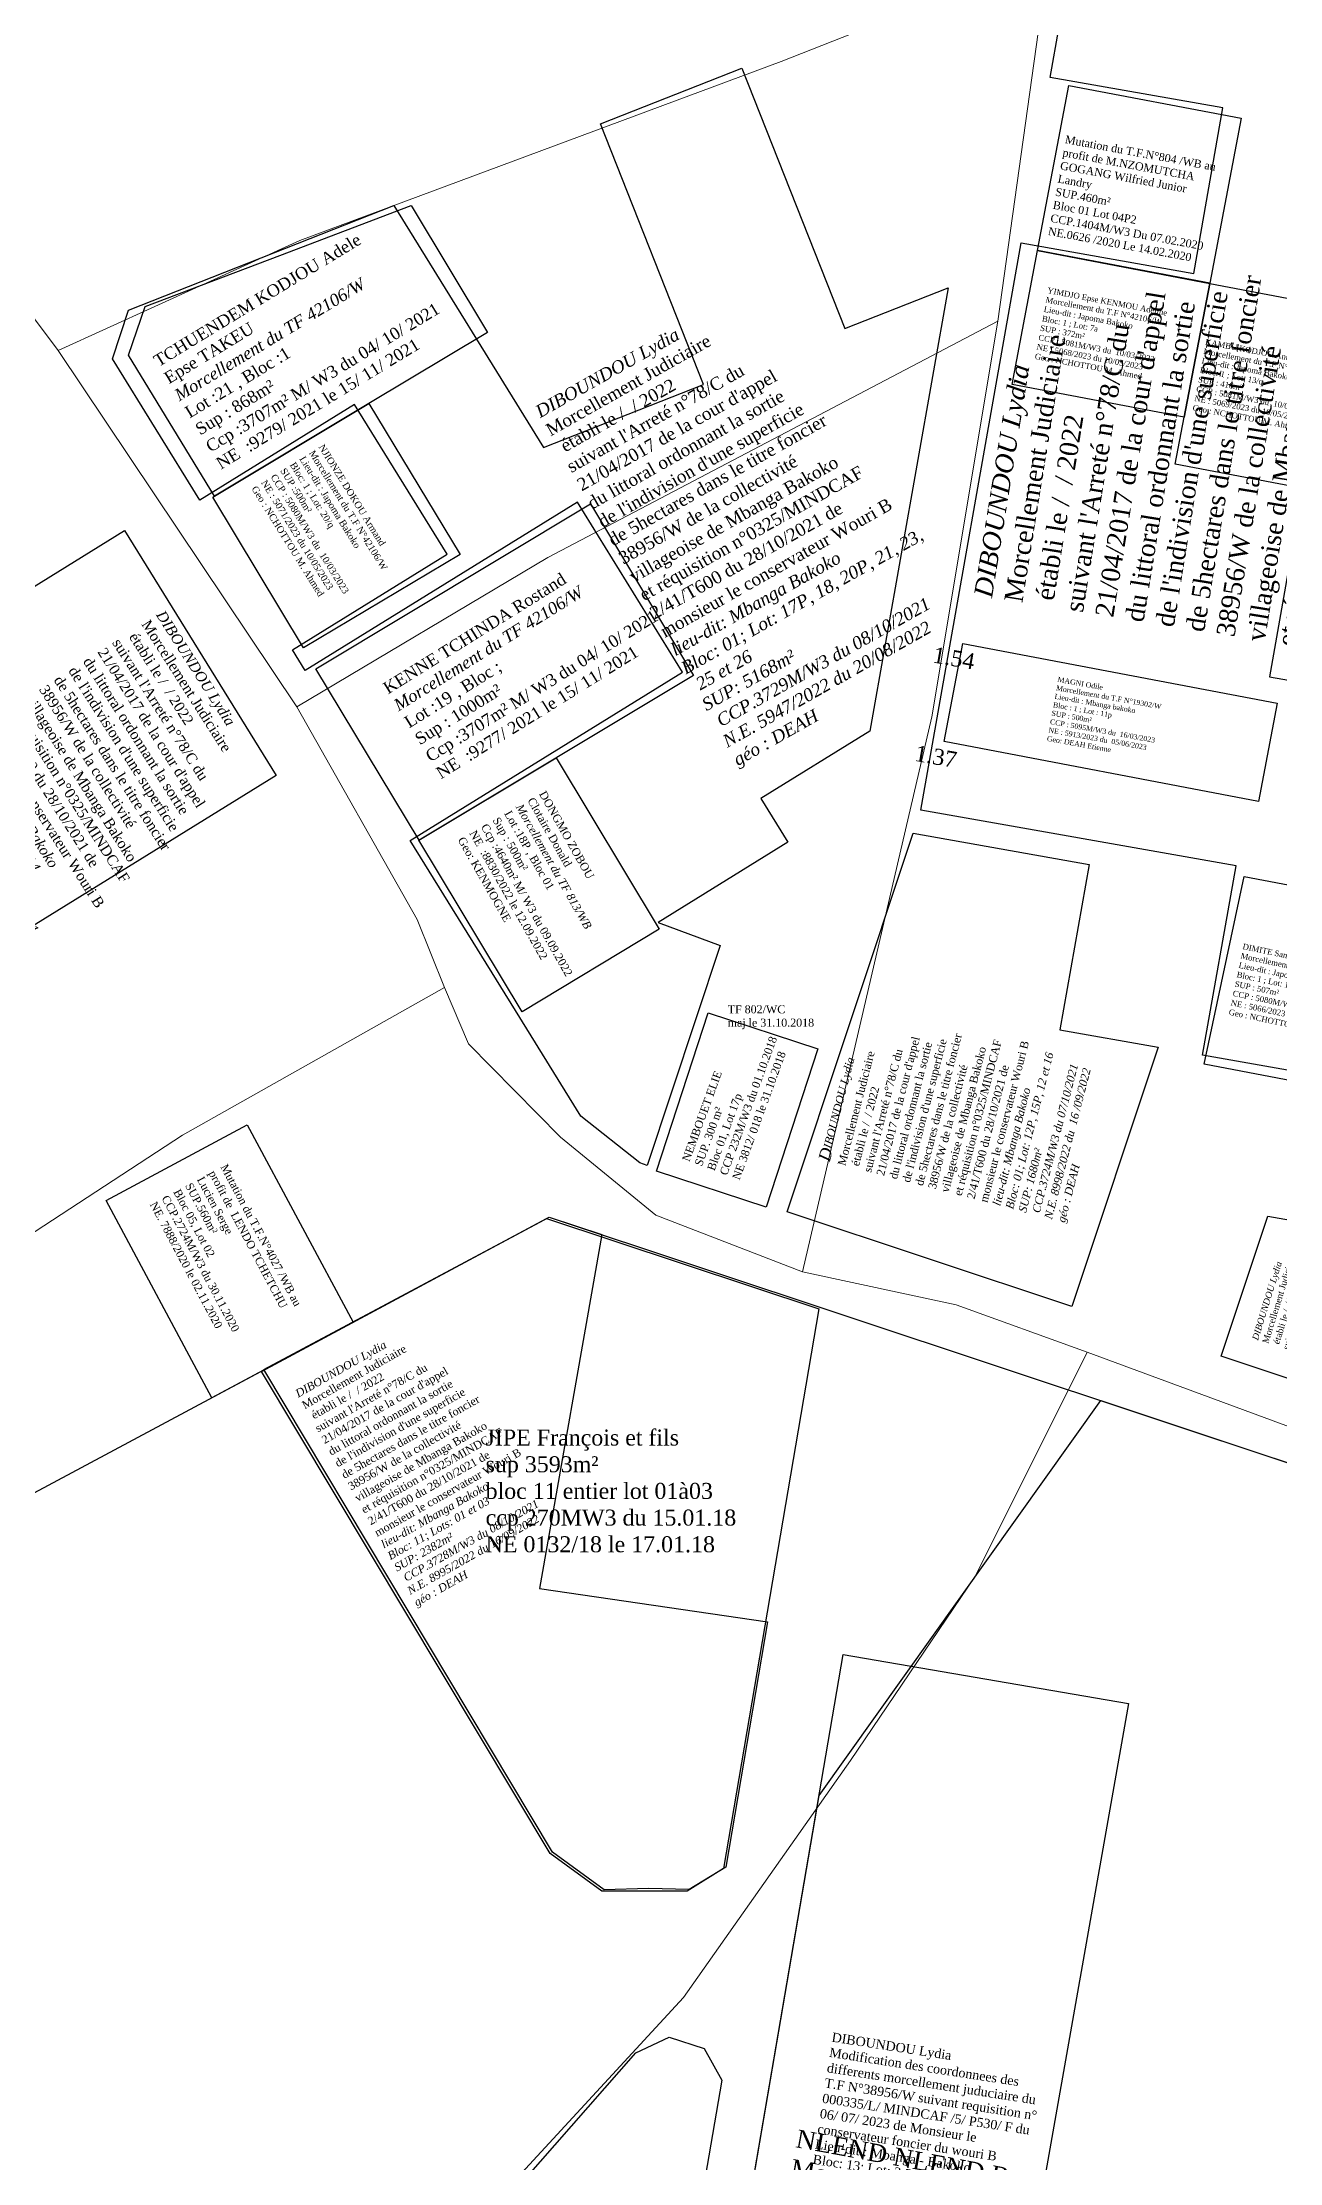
# Model space of a CAD drawing. Header units: millimetres. Extents: x 587399 to 927168, y 438565 to 1444955.
# Drawn here: x 589421.9 to 589576.5, y 443330.6 to 443595.5 of the extents above; entities that cross this region are included whole.
import ezdxf
from ezdxf.enums import TextEntityAlignment as Align

# ---------------------------------------------------------------- set-up
doc = ezdxf.new("R2010")
doc.units = ezdxf.units.MM
doc.header["$LTSCALE"] = 2
for name, color, linetype in [('Collectivité', 3, 'Continuous'), ('CONTOUR', 130, 'Continuous'), ('Cotation Linéaire', 255, 'Continuous'), ('end maj 26 02 2021', 7, 'Continuous'), ('MAJ NOV 2021', 7, 'Continuous'), ('Parcelle MAJ', 6, 'Continuous')]:
    doc.layers.add(name, color=color, linetype=linetype)
for name, color, linetype, lineweight in [('Dossiers rejetés', 1, 'Continuous', 30), ('MAJ APRES LE 13.01.2023', 222, 'Continuous', 30), ('Roads_others', 24, 'Continuous', 9)]:
    doc.layers.add(name, color=color, linetype=linetype, lineweight=lineweight)
doc.styles.get("Standard").update_dxf_attribs({"font": 'arial.ttf'})
doc.styles.add('Times 1.0', font='times.ttf', dxfattribs={"width": 0.99, "height": 1})
doc.styles.add('Times 3.0', font='times.ttf', dxfattribs={"width": 0.99, "height": 3})

msp = doc.modelspace()

# ---------------------------------------------------------------- linework, layer by layer
at = {"flags": 128}
for points in [[(589485.232, 443448.744), (589491.826, 443446.548), (589484.011, 443402.319), (589512.532, 443398.146), (589507.29, 443367.505), (589502.742, 443364.687), (589497.636, 443364.809), (589492.093, 443364.668), (589485.638, 443369.372), (589449.602, 443429.668)], [(589521.978, 443394.056), (589557.635, 443387.955), (589535.885, 443264.86), (589500.897, 443270.846)]]:
    msp.add_lwpolyline(points, close=True, dxfattribs=at)
at = {"layer": 'Collectivité', "elevation": -1.484, "flags": 128}
msp.add_lwpolyline([(589071.803, 442839.101), (589002.702, 442976.615), (588952.057, 443077.652), (588915.855, 443149.876), (588841.352, 443298.58), (588879.924, 443319.341), (588957.426, 443367.463), (589031.177, 443410.868), (589140.679, 443478.727), (589240.268, 443317.595), (589485.232, 443448.744), (589597.324, 443411.426), (589585.118, 443342.352), (589508.548, 442909.001)], dxfattribs=at)
at = {"layer": 'CONTOUR', "flags": 128}
for points in [[(589432.174, 443534.531), (589451.11, 443503.914), (589403.484, 443474.457), (589394.016, 443489.766), (589417.829, 443504.495), (589408.357, 443519.801)], [(589530.703, 443496.708), (589552.71, 443492.819), (589549.056, 443472.14), (589561.334, 443469.97), (589550.539, 443437.541), (589514.951, 443449.389)], [(589575.007, 443448.838), (589603.059, 443443.88), (589599.953, 443426.304), (589594.339, 443422.959), (589569.18, 443431.335)]]:
    msp.add_lwpolyline(points, close=True, dxfattribs=at)
at = {"layer": 'Dossiers rejetés', "flags": 128}
for points in [[(589546.245, 443569.515), (589567.764, 443565.422), (589564.586, 443548.718), (589543.069, 443552.806)], [(589567.764, 443565.422), (589585.541, 443562.041), (589581.243, 443539.446), (589563.465, 443542.824), (589564.586, 443548.718)], [(589462.713, 443550.397), (589474.097, 443531.537), (589454.556, 443519.866), (589443.23, 443538.697)], [(589536.906, 443520.434), (589576.202, 443512.958), (589573.86, 443500.667), (589534.57, 443508.154)], [(589572.087, 443491.309), (589611.38, 443483.835), (589610.819, 443480.888), (589589.304, 443484.981), (589585.379, 443464.351), (589567.053, 443467.836)]]:
    msp.add_lwpolyline(points, close=True, dxfattribs=at)
at = {"layer": 'end maj 26 02 2021', "color": 3, "lineweight": -3, "flags": 128}
for points in [[(589550.171, 443590.159), (589571.69, 443586.066), (589567.765, 443565.436), (589546.247, 443569.529)], [(589550.171, 443590.159), (589571.69, 443586.066), (589567.765, 443565.436), (589546.247, 443569.529)], [(589550.171, 443590.159), (589571.69, 443586.066), (589567.765, 443565.436), (589546.247, 443569.529)], [(589550.171, 443590.159), (589571.69, 443586.066), (589567.765, 443565.436), (589546.247, 443569.529)], [(589447.497, 443460.274), (589460.729, 443435.597), (589443.105, 443426.149), (589429.873, 443450.823)], [(589447.497, 443460.274), (589460.729, 443435.597), (589443.105, 443426.149), (589429.873, 443450.823)], [(589447.497, 443460.274), (589460.729, 443435.597), (589443.105, 443426.149), (589429.873, 443450.823)], [(589447.497, 443460.274), (589460.729, 443435.597), (589443.105, 443426.149), (589429.873, 443450.823)]]:
    msp.add_lwpolyline(points, close=True, dxfattribs=at)
at = {"layer": 'end maj 26 02 2021', "color": 150, "lineweight": -3, "flags": 128}
msp.add_lwpolyline([(589505.114, 443474.244), (589518.815, 443469.751), (589512.332, 443449.982), (589498.631, 443454.474)], close=True, dxfattribs=at)
msp.add_lwpolyline([(589505.114, 443474.244), (589518.815, 443469.751), (589512.332, 443449.982), (589498.631, 443454.474)], close=True, dxfattribs=at)
msp.add_lwpolyline([(589505.114, 443474.244), (589518.815, 443469.751), (589512.332, 443449.982), (589498.631, 443454.474)], close=True, dxfattribs=at)
msp.add_lwpolyline([(589505.114, 443474.244), (589518.815, 443469.751), (589512.332, 443449.982), (589498.631, 443454.474)], close=True, dxfattribs=at)
at = {"layer": 'end maj 26 02 2021', "color": 150, "flags": 128}
msp.add_lwpolyline([(589484.892, 443448.554), (589518.919, 443437.249), (589507.001, 443367.329), (589502.455, 443364.508), (589491.805, 443364.482), (589485.348, 443369.183), (589449.274, 443429.456)], close=True, dxfattribs=at)
msp.add_lwpolyline([(589484.892, 443448.554), (589518.919, 443437.249), (589507.001, 443367.329), (589502.455, 443364.508), (589491.805, 443364.482), (589485.348, 443369.183), (589449.274, 443429.456)], close=True, dxfattribs=at)
msp.add_lwpolyline([(589484.892, 443448.554), (589518.919, 443437.249), (589507.001, 443367.329), (589502.455, 443364.508), (589491.805, 443364.482), (589485.348, 443369.183), (589449.274, 443429.456)], close=True, dxfattribs=at)
msp.add_lwpolyline([(589484.892, 443448.554), (589518.919, 443437.249), (589507.001, 443367.329), (589502.455, 443364.508), (589491.805, 443364.482), (589485.348, 443369.183), (589449.274, 443429.456)], close=True, dxfattribs=at)
at = {"layer": 'MAJ APRES LE 13.01.2023', "flags": 128}
for points in [[(589606.266, 443462.031), (589566.877, 443468.991), (589571.053, 443492.625), (589531.662, 443499.585), (589544.19, 443570.486), (589565.76, 443566.675), (589569.414, 443587.355), (589547.844, 443591.167), (589550.087, 443603.86), (589555.608, 443610.621), (589594.624, 443626.033)], [(589579.404, 443539.893), (589575.229, 443516.259), (589593.049, 443513.11)]]:
    msp.add_lwpolyline(points, dxfattribs=at)
msp.add_lwpolyline([(589509.309, 443592.332), (589522.169, 443559.78), (589535.076, 443564.878), (589525.281, 443509.449), (589511.679, 443501.037), (589515.055, 443495.578), (589498.841, 443485.55), (589506.614, 443482.659), (589497.475, 443455.201), (589496.574, 443455.508), (589489.2, 443461.339), (589481.037, 443474.538), (589467.887, 443495.8), (589501.905, 443516.84), (589488.755, 443538.102), (589454.736, 443517.062), (589453.158, 443519.614), (589472.487, 443531.569), (589460.915, 443550.278), (589441.586, 443538.324), (589430.67, 443555.975), (589432.69, 443562.065), (589465.837, 443575.158), (589484.542, 443544.916), (589504.498, 443552.799), (589491.638, 443585.352)], close=True, dxfattribs=at)
at = {"layer": 'MAJ APRES LE 13.01.2023', "color": 232, "lineweight": 30, "flags": 128}
for points in [[(589554.165, 443425.795), (589597.324, 443411.426), (589553.274, 443162.133), (589522.493, 443167.271), (589524.159, 443170.498), (589504.813, 443163.712), (589499.495, 443161.844), (589489.619, 443158.368), (589485.245, 443159.389), (589481.705, 443158.674), (589492.464, 443221.558), (589514.309, 443217.821), (589518.524, 443242.463), (589496.682, 443246.205), (589518.965, 443376.451)], [(589500.213, 443346.258), (589504.599, 443344.825), (589506.787, 443340.851), (589499.198, 443296.495), (589460.019, 443303.199), (589496.061, 443344.3)]]:
    msp.add_lwpolyline(points, close=True, dxfattribs=at)
at = {"layer": 'MAJ NOV 2021', "flags": 128}
for points in [[(589467.997, 443575.149), (589477.52, 443559.288), (589462.711, 443550.397), (589443.417, 443538.812), (589432.655, 443556.458), (589434.755, 443562.521), (589451.591, 443568.917)], [(589467.997, 443575.149), (589477.52, 443559.288), (589462.711, 443550.397), (589443.417, 443538.812), (589432.655, 443556.458), (589434.755, 443562.521), (589451.591, 443568.917)], [(589467.997, 443575.149), (589477.52, 443559.288), (589462.711, 443550.397), (589443.417, 443538.812), (589432.655, 443556.458), (589434.755, 443562.521), (589451.591, 443568.917)], [(589467.997, 443575.149), (589477.52, 443559.288), (589462.711, 443550.397), (589443.417, 443538.812), (589432.655, 443556.458), (589434.755, 443562.521), (589451.591, 443568.917)], [(589490.392, 443537.858), (589503.263, 443516.426), (589468.973, 443495.832), (589456.101, 443517.263)], [(589490.392, 443537.858), (589503.263, 443516.426), (589468.973, 443495.832), (589456.101, 443517.263)], [(589490.392, 443537.858), (589503.263, 443516.426), (589468.973, 443495.832), (589456.101, 443517.263)], [(589490.392, 443537.858), (589503.263, 443516.426), (589468.973, 443495.832), (589456.101, 443517.263)]]:
    msp.add_lwpolyline(points, close=True, dxfattribs=at)
at = {"layer": 'Parcelle MAJ', "color": 6, "lineweight": 30, "flags": 128}
msp.add_lwpolyline([(589486.114, 443506.127), (589498.981, 443484.703), (589481.84, 443474.398), (589468.968, 443495.829), (589486.114, 443506.127)], dxfattribs=at)
at = {"layer": 'Roads_others'}
for points in [[(589423.891, 443557.021), (589454.074, 443570.78), (589514.2, 443593.17), (589547.68, 443606.369), (589584.744, 443621.937), (589640.816, 443634.484)], [(589472.15, 443477.419), (589468.745, 443485.906), (589453.687, 443512.511), (589423.891, 443557.021), (589409.396, 443576.363), (589386.211, 443615.595)], [(589547.68, 443606.369), (589541.308, 443560.707), (589533.042, 443511.262), (589516.88, 443441.879)], [(589453.687, 443512.511), (589485.075, 443531.18), (589541.308, 443560.707)], [(589249.571, 443358.065), (589278.889, 443370.806), (589308.714, 443386.655), (589365.336, 443416.746), (589419.948, 443446.227), (589439.441, 443458.959), (589472.15, 443477.419)], [(589633.163, 443402.749), (589608.587, 443411.248), (589604, 443412.835), (589552.47, 443431.865), (589536.09, 443437.763), (589516.88, 443441.879), (589498.555, 443448.969), (589486.634, 443458.718), (589475.166, 443470.381), (589472.15, 443477.419)], [(589552.47, 443431.865), (589538.499, 443403.894), (589522.89, 443380.808), (589502.004, 443351.216), (589481.777, 443329.23), (589449.129, 443293.923), (589427.273, 443267.879), (589414.19, 443250.709), (589405.125, 443234.129), (589383.872, 443193.593), (589363.512, 443160.144), (589337.048, 443112.649), (589329.177, 443101.255), (589320.26, 443092.745)]]:
    msp.add_lwpolyline(points, dxfattribs=at)

# ---------------------------------------------------------------- texts
at = {"color": 250, "attachment_point": 1}
for s, insert, char_height, width, rotation in [("\\A1;{\\fTimes New Roman|b0|i1|c0|p18;\\C7;DIBOUNDOU Lydia\\P\\A0;\\fTimes New Roman|b0|i0|c0|p18;\\C1;Morcellement Judiciaire \\P établi le /  / 2022\\Psuivant l'Arreté n°78/C du \\P21/04/2017 de la cour d'appel\\Pdu littoral ordonnant la sortie \\Pde l'indivision d'une superficie\\Pde 5hectares dans le titre foncier\\P38956/W de la collectivité\\Pvillageoise de Mbanga Bakoko\\Pet réquisition n°0325/MINDCAF\\P2/41/T600 du 28/10/2021 de \\Pmonsieur le conservateur Wouri B\\A1;\\fTimes New Roman|b0|i1|c0|p18;\\P\\C7;lieu-dit: Mbanga Bakoko\\P\\C256;Bloc 04 Lot 12, 13 et 14\\PSUP: 1512m²\\P CCP.3671M/W3 du 17/09/2021\\PN.E. 8956/2022 du 20/07/2022\\P\\C1;géo : DEAH}", (589437.172, 443524.701), 1.3, 30.7115, 302.49341), ("\\A1;{\\fTimes New Roman|b0|i1|c0|p18;\\C7;D\\H0.6667x;IBOUNDOU Lydia\\P\\A0;\\fTimes New Roman|b0|i0|c0|p18;\\C1;Morcellement Judiciaire \\P établi le /  / 2022\\Psuivant l'Arreté n°78/C du \\P21/04/2017 de la cour d'appel\\Pdu littoral ordonnant la sortie \\Pde l'indivision d'une superficie\\Pde 5hectares dans le titre foncier\\P38956/W de la collectivité\\Pvillageoise de Mbanga Bakoko\\Pet réquisition n°0325/MINDCAF\\P2/41/T600 du 28/10/2021 de \\Pmonsieur le conservateur Wouri B\\A1;\\fTimes New Roman|b0|i1|c0|p18;\\C7;\\Plieu-dit: Mbanga Bakoko\\P\\C256;Bloc: 01; Lot: 12P, 15P, 12 et 16 \\PSUP: 1680m²\\P CCP.3724M/W3 du 07/10/2021\\PN.E. 8998/2022 du  16 /09/2022\\P\\C1;géo : DEAH}", (589518.836, 443455.957), 1.5, 48.92269, 75.47902), ("\\A1;{\\fTimes New Roman|b0|i1|c0|p18;\\C7;DIBOUNDOU Lydia\\P\\A0;\\fTimes New Roman|b0|i0|c0|p18;\\C1;Morcellement Judiciaire  \\P établi le /  / 2022\\Psuivant l'Arreté n°78/C du \\P21/04/2017 de la cour d'appel\\Pdu littoral ordonnant la sortie \\Pde l'indivision d'une superficie\\Pde 5hectares dans le titre foncier\\P38956/W de la collectivité\\Pvillageoise de Mbanga Bakoko\\Pet réquisition n°0325/MINDCAF\\P2/41/T600 du 28/10/2021 de \\Pmonsieur le conservateur Wouri B\\A1;\\fTimes New Roman|b0|i1|c0|p18;\\C7;\\Plieu-dit: Mbanga Bakoko\\P\\C256;Bloc: 01; Lot :14P\\PSUP: 604m²\\P CCP.3192M/W3 du 22/03/2021\\PN.E. 8957/2022 du 20/07/2022\\P\\C1;géo : DEAH}", (589573.03, 443433.501), 0.8, 27.51726, 72.9308), ("\\A1;{\\fTimes New Roman|b0|i1|c0|p18;\\C7;DIBOUNDOU Lydia\\P\\A0;\\fTimes New Roman|b0|i0|c0|p18;\\C1;Morcellement Judiciaire \\P établi le /  / 2022\\Psuivant l'Arreté n°78/C du \\P21/04/2017 de la cour d'appel\\Pdu littoral ordonnant la sortie \\Pde l'indivision d'une superficie\\Pde 5hectares dans le titre foncier\\P38956/W de la collectivité\\Pvillageoise de Mbanga Bakoko\\Pet réquisition n°0325/MINDCAF\\P2/41/T600 du 28/10/2021 de \\Pmonsieur le conservateur Wouri B\\P\\A1;\\fTimes New Roman|b0|i1|c0|p18;\\C7;lieu-dit: Mbanga Bakoko\\P\\C256;Bloc: 11; Lots: 01 et 03\\PSUP: 2382m²\\P CCP.3728M/W3 du 08/10/2021\\PN.E. 8995/2022 du 16/09/2022\\P\\C1;géo : DEAH}", (589453.388, 443427.026), 1, 26.68875, 29.58016)]:
    msp.add_mtext(s, dxfattribs=dict(at, insert=insert, char_height=char_height, width=width, rotation=rotation))
at = {"color": 3, "insert": (589520.642, 443346.845), "char_height": 1.158595, "width": 27.47294, "attachment_point": 1, "rotation": 351.1956}
msp.add_mtext('{\\fTimes New Roman|b0|i0|c0|p18;DIBOUNDOU Lydia  \\P\\C1;Modification des coordonnees des differents morcellement juduciaire du T.F N°38956/W suivant requisition n° 000335/L/ MINDCAF /5/ P530/ F du 06/ 07/ 2023 de Monsieur le conservateur foncier du wouri B      \\P\\C256;Lieu-dit : Mbanga - Bakoko \\PBloc: 13; Lot: 3,5,7,9,11\\PSUP : 4479m²\\PCCP : 5259M/W3 du  26/05/2023\\PNE : 5611/2023 du  30/ 05/2023\\P\\C1;Geo : DEAH Etienne }', dxfattribs=at)
at = {"layer": 'Cotation Linéaire', "color": 232, "lineweight": 30, "style": 'Times 3.0', "width": 0.99}
for s, p in [('1.54', (589535.976, 443519.583)), ('1.37', (589533.72, 443507.289))]:
    msp.add_text(s, height=2, rotation=349.97935, dxfattribs=at).set_placement(p, align=Align.TOP_CENTER)
at = {"layer": 'Dossiers rejetés', "attachment_point": 1}
for s, insert, char_height, width, rotation in [('{\\fTimes New Roman|b0|i0|c0|p18;YIMDJO Epse KENMOU Adeline\\C1;\\PMorcellement du T.F N°42106/W\\C3;   \\P\\C256;Lieu-dit : Japoma Bakoko \\PBloc: 1 ; Lot: 7a  \\PSUP : 372m²\\PCCP : 5081M/W3 du  10/03/2023\\PNE : 5068/2023 du 10/05/2023 \\P\\C1;Geo : NCHOTTOU M. Ahmed}', (589547.564, 443564.932), 0.71854, 18.06124, 349.20487), ('{\\fTimes New Roman|b0|i0|c0|p18;KAMBU KODJOU Antoinette Carolle\\C1;\\PMorcellement du T.F N°42106/W\\C3;   \\P\\C256;Lieu-dit : Japoma Bakoko \\PBloc: 1 ; Lot: 13/q  \\PSUP : 416m²\\PCCP : 5081M/W3 du  10/03/2023\\PNE : 5069/2023 du 10/05/2023 \\P\\C1;Geo : NCHOTTOU M. Ahmed}', (589567.29, 443558.499), 0.71854, 18.06124, 349.20487), ('{\\fTimes New Roman|b0|i0|c0|p18;NJIONZE DOKOU Armand\\C1;\\PMorcellement du T.F N°42106/W\\C3;   \\P\\C256;Lieu-dit : Japoma Bakoko \\PBloc: 1 ; Lot: 20/q  \\PSUP :500m²\\PCCP : 5080M/W3 du  10/03/2023\\PNE : 5071/2023 du 10/05/2023 \\P\\C1;Geo : NCHOTTOU M. Ahmed}', (589457.101, 443545.428), 0.84536, 21.24883, 301.88638), ('{\\fTimes New Roman|b0|i0|c0|p18;MAGNI Odile \\C7;\\P\\C1;Morcellement du T.F N°19302/W     \\P\\C256;Lieu-dit : Mbanga bakoko \\PBloc : 1 ; Lot : 11p\\PSUP : 500m²\\PCCP : 5095M/W3 du  16/03/2023\\PNE : 5913/2023 du  05/06/2023\\P\\C2;Geo: DEAH Etienne}', (589548.824, 443516.262), 0.64203, 14.83311, 349.80497), ('{\\fTimes New Roman|b0|i0|c0|p18;DIMITE Samuel Bang\\C1;\\PMorcellement du T.F N°42106/W\\C3;   \\P\\C256;Lieu-dit : Japoma Bakoko \\PBloc: 1 ; Lot: 13b  \\PSUP : 507m²\\PCCP : 5080M/W3 du  10/03/2023\\PNE : 5066/2023 du 10/05/2023 \\P\\C1;Geo : NCHOTTOU M. Ahmed}', (589571.966, 443482.943), 0.71854, 18.06124, 348.10933)]:
    msp.add_mtext(s, dxfattribs=dict(at, insert=insert, char_height=char_height, width=width, rotation=rotation))
at = {"layer": 'end maj 26 02 2021', "color": 150, "linetype": 'ByBlock', "lineweight": -3, "ltscale": 0.0014, "char_height": 1, "attachment_point": 1, "style": 'Times 1.0'}
for s, insert, width, rotation in [('{\\C1;Mutation du T.F.N°804 /WB au} {\\C7;profit de M.NZOMUTCHA GOGANG Wilfried Junior Landry\\PSUP.460m²\\PBloc 01 Lot 04P2\\PCCP.1404M/W3 Du 07.02.2020\\PNE.0626 /2020 Le 14.02.2020}', (589549.804, 443583.947), 20.59346, 349.49911), ('{\\C1;Mutation du T.F.N°804 /WB au} {\\C7;profit de M.NZOMUTCHA GOGANG Wilfried Junior Landry\\PSUP.460m²\\PBloc 01 Lot 04P2\\PCCP.1404M/W3 Du 07.02.2020\\PNE.0626 /2020 Le 14.02.2020}', (589549.804, 443583.947), 20.59346, 349.49911), ('{\\C1;Mutation du T.F.N°804 /WB au} {\\C7;profit de M.NZOMUTCHA GOGANG Wilfried Junior Landry\\PSUP.460m²\\PBloc 01 Lot 04P2\\PCCP.1404M/W3 Du 07.02.2020\\PNE.0626 /2020 Le 14.02.2020}', (589549.804, 443583.947), 20.59346, 349.49911), ('{\\C1;Mutation du T.F.N°804 /WB au} {\\C7;profit de M.NZOMUTCHA GOGANG Wilfried Junior Landry\\PSUP.460m²\\PBloc 01 Lot 04P2\\PCCP.1404M/W3 Du 07.02.2020\\PNE.0626 /2020 Le 14.02.2020}', (589549.804, 443583.947), 20.59346, 349.49911), ('{\\C256;NEMBOUET ELIE\\PSUP. 300 m²\\PBloc 01, Lot 17p\\PCCP 232M/W3 du 01.10.2018\\PNE 3812/ 018 le 31.10.2018}', (589501.812, 443455.93), 58.48681, 69.95185), ('{\\C256;NEMBOUET ELIE\\PSUP. 300 m²\\PBloc 01, Lot 17p\\PCCP 232M/W3 du 01.10.2018\\PNE 3812/ 018 le 31.10.2018}', (589501.812, 443455.93), 58.48681, 69.95185), ('{\\C256;NEMBOUET ELIE\\PSUP. 300 m²\\PBloc 01, Lot 17p\\PCCP 232M/W3 du 01.10.2018\\PNE 3812/ 018 le 31.10.2018}', (589501.812, 443455.93), 58.48681, 69.95185), ('{\\C256;NEMBOUET ELIE\\PSUP. 300 m²\\PBloc 01, Lot 17p\\PCCP 232M/W3 du 01.10.2018\\PNE 3812/ 018 le 31.10.2018}', (589501.812, 443455.93), 58.48681, 69.95185), ('{\\C1;Mutation du T.F.N°4027 /WB au} {\\C7;profit de  LENDO TCHETCHU Lucien Serge \\PSUP.560m²\\PBloc 05, Lot 02\\PCCP.2724M/W3 du 30.11.2020\\PNE. 7888/2020 le 02.11.2020}', (589445.022, 443455.481), 20.59346, 297.94417), ('{\\C1;Mutation du T.F.N°4027 /WB au} {\\C7;profit de  LENDO TCHETCHU Lucien Serge \\PSUP.560m²\\PBloc 05, Lot 02\\PCCP.2724M/W3 du 30.11.2020\\PNE. 7888/2020 le 02.11.2020}', (589445.022, 443455.481), 20.59346, 297.94417), ('{\\C1;Mutation du T.F.N°4027 /WB au} {\\C7;profit de  LENDO TCHETCHU Lucien Serge \\PSUP.560m²\\PBloc 05, Lot 02\\PCCP.2724M/W3 du 30.11.2020\\PNE. 7888/2020 le 02.11.2020}', (589445.022, 443455.481), 20.59346, 297.94417), ('{\\C1;Mutation du T.F.N°4027 /WB au} {\\C7;profit de  LENDO TCHETCHU Lucien Serge \\PSUP.560m²\\PBloc 05, Lot 02\\PCCP.2724M/W3 du 30.11.2020\\PNE. 7888/2020 le 02.11.2020}', (589445.022, 443455.481), 20.59346, 297.94417)]:
    msp.add_mtext(s, dxfattribs=dict(at, insert=insert, width=width, rotation=rotation))
at = {"layer": 'end maj 26 02 2021', "color": 150, "linetype": 'ByBlock', "lineweight": -3, "ltscale": 0.0014, "attachment_point": 1, "style": 'Times 1.0'}
for s, insert, char_height, width in [('{\\C1;TF 802/WC\\Pmaj le 31.10.2018}', (589507.541, 443475.203), 1, 50.19084), ('{\\C1;TF 802/WC\\Pmaj le 31.10.2018}', (589507.541, 443475.203), 1, 50.19084), ('{\\C1;TF 802/WC\\Pmaj le 31.10.2018}', (589507.541, 443475.203), 1, 50.19084), ('{\\C1;TF 802/WC\\Pmaj le 31.10.2018}', (589507.541, 443475.203), 1, 50.19084), ('JIPE François et fils\\Psup 3593m²\\Pbloc 11 entier lot 01à03\\Pccp 270MW3 du 15.01.18\\PNE 0132/18 le 17.01.18', (589477.29, 443422.181), 2, 34.8559), ('JIPE François et fils\\Psup 3593m²\\Pbloc 11 entier lot 01à03\\Pccp 270MW3 du 15.01.18\\PNE 0132/18 le 17.01.18', (589477.29, 443422.181), 2, 34.8559), ('JIPE François et fils\\Psup 3593m²\\Pbloc 11 entier lot 01à03\\Pccp 270MW3 du 15.01.18\\PNE 0132/18 le 17.01.18', (589477.29, 443422.181), 2, 34.8559), ('JIPE François et fils\\Psup 3593m²\\Pbloc 11 entier lot 01à03\\Pccp 270MW3 du 15.01.18\\PNE 0132/18 le 17.01.18', (589477.29, 443422.181), 2, 34.8559)]:
    msp.add_mtext(s, dxfattribs=dict(at, insert=insert, char_height=char_height, width=width))
at = {"layer": 'MAJ APRES LE 13.01.2023', "attachment_point": 1}
for s, insert, char_height, width, rotation in [("\\A1;{\\fTimes New Roman|b0|i1|c0|p18;DIBOUNDOU Lydia\\P\\A0;\\fTimes New Roman|b0|i0|c0|p18;Morcellement Judiciaire  \\P établi le /  / 2022\\Psuivant l'Arreté n°78/C du \\P21/04/2017 de la cour d'appel\\Pdu littoral ordonnant la sortie \\Pde l'indivision d'une superficie\\Pde 5hectares dans le titre foncier\\P38956/W de la collectivité\\Pvillageoise de Mbanga Bakoko\\Pet réquisition n°0325/MINDCAF\\P2/41/T600 du 28/10/2021 de \\Pmonsieur le conservateur Wouri B\\A1;\\fTimes New Roman|b0|i1|c0|p18;\\Plieu-dit: Mbanga Bakoko\\PBloc: 1; Lot: 1p, 2, 03, 4, 5p, \\P6, 7,8,09p,10,11,13\\PSUP: 9530m²\\P CCP.3729M/W3 du 08/10/2021\\PN.E. 8947 /2022 du 20/07/2022\\Pgéo : DEAH}", (589538.288, 443526.41), 2.3, 75.6382, 80.82192), ("\\A1;{\\fTimes New Roman|b0|i1|c0|p18;DIBOUNDOU Lydia\\P\\A0;\\fTimes New Roman|b0|i0|c0|p18;Morcellement Judiciaire  \\P établi le /  / 2022\\Psuivant l'Arreté n°78/C du \\P21/04/2017 de la cour d'appel\\Pdu littoral ordonnant la sortie \\Pde l'indivision d'une superficie\\Pde 5hectares dans le titre foncier\\P38956/W de la collectivité\\Pvillageoise de Mbanga Bakoko\\Pet réquisition n°0325/MINDCAF\\P2/41/T600 du 28/10/2021 de \\Pmonsieur le conservateur Wouri B\\A1;\\fTimes New Roman|b0|i1|c0|p18;\\Plieu-dit: Mbanga Bakoko\\PBloc: 01; Lot: 17P, 18, 20P, 21, 23,\\P 25 et 26 \\PSUP: 5168m²\\P CCP.3729M/W3 du 08/10/2021\\PN.E. 5947/2022 du 20/08/2022\\Pgéo : DEAH}", (589483.328, 443549.945), 1.57887, 41.97829, 29.58016)]:
    msp.add_mtext(s, dxfattribs=dict(at, insert=insert, char_height=char_height, width=width, rotation=rotation))
at = {"layer": 'MAJ APRES LE 13.01.2023', "color": 232, "lineweight": 30, "insert": (589516.338, 443334.717), "char_height": 2.247288, "width": 63.03653, "attachment_point": 1, "rotation": 349.58101}
msp.add_mtext('{\\fTimes New Roman|b0|i0|c0|p18;NLEND NLEND Bernard \\P\\C1;Morcellement du T.F N°38956/W etabli le 29/05/2023 suivant Jugement n°717/CIV du 05/07/2021 du Tribunal de Grande Instance du Wouri accompagné de son certificat de Non Appel; Lettre N°027695/L/Y.7/MINDCAF/SG/D6/S200/230 du 07/09/2022 du Ministre des Domaines du Cadastre et des Affaires Fonciéres Réquisition N°0349/Y.7/MINDCAF/5/P530 du 24/10/2022 du Conservateur Foncier du Wouri B et Procés-Verbal de reunion tenue à la prefecture suivant Arreté Préfectoral N°156/AP/C19/SAEF du 01/04/2023     \\P\\C256;Lieu-dit : Mbanga-Bakoko\\PBloc: 13 ; Lot: 1p,2,3p,4 à 14, 16p à 22p et 13p\\PSUP : 01ha 72a 43ca\\PCCP : 5316M/W3 du  23/06/2023\\PNE : 7524/2023 du  29/06/2023\\P\\C1;Geo : TEMATIO Blanchard}', dxfattribs=at)
at = {"layer": 'MAJ NOV 2021', "width": 32.97869, "attachment_point": 1}
for s, insert, char_height, rotation in [('{\\fTimes New Roman|b0|i0|c0|p18;TCHUENDEM KODJOU Adele \\PEpse TAKEU\\P\\fTimes New Roman|b0|i1|c0|p18;\\C1;Morcellement du TF 42106/W\\P\\fTimes New Roman|b0|i0|c0|p18;\\C256;Lot :21 , Bloc :1 \\PSup : 868m²\\PCcp :3707m² M/ W3 du 04/ 10/ 2021\\PNE  :9279/ 2021 le 15/ 11/ 2021}', (589435.641, 443556.224), 1.5, 31.33473), ('{\\fTimes New Roman|b0|i0|c0|p18;TCHUENDEM KODJOU Adele \\PEpse TAKEU\\P\\fTimes New Roman|b0|i1|c0|p18;\\C1;Morcellement du TF 42106/W\\P\\fTimes New Roman|b0|i0|c0|p18;\\C256;Lot :21 , Bloc :1 \\PSup : 868m²\\PCcp :3707m² M/ W3 du 04/ 10/ 2021\\PNE  :9279/ 2021 le 15/ 11/ 2021}', (589435.641, 443556.224), 1.5, 31.33473), ('{\\fTimes New Roman|b0|i0|c0|p18;TCHUENDEM KODJOU Adele \\PEpse TAKEU\\P\\fTimes New Roman|b0|i1|c0|p18;\\C1;Morcellement du TF 42106/W\\P\\fTimes New Roman|b0|i0|c0|p18;\\C256;Lot :21 , Bloc :1 \\PSup : 868m²\\PCcp :3707m² M/ W3 du 04/ 10/ 2021\\PNE  :9279/ 2021 le 15/ 11/ 2021}', (589435.641, 443556.224), 1.5, 31.33473), ('{\\fTimes New Roman|b0|i0|c0|p18;TCHUENDEM KODJOU Adele \\PEpse TAKEU\\P\\fTimes New Roman|b0|i1|c0|p18;\\C1;Morcellement du TF 42106/W\\P\\fTimes New Roman|b0|i0|c0|p18;\\C256;Lot :21 , Bloc :1 \\PSup : 868m²\\PCcp :3707m² M/ W3 du 04/ 10/ 2021\\PNE  :9279/ 2021 le 15/ 11/ 2021}', (589435.641, 443556.224), 1.5, 31.33473), ('\\pt94.5;{\\fTimes New Roman|b0|i0|c0|p18;KENNE TCHINDA Rostand \\P\\ptz;\\fTimes New Roman|b0|i1|c0|p18;\\C1;Morcellement du TF 42106/W\\P\\fTimes New Roman|b0|i0|c0|p18;\\C256;Lot :19 , Bloc ; \\PSup : 1000m²\\PCcp :3707m² M/ W3 du 04/ 10/ 2021\\PNE  :9277/ 2021 le 15/ 11/ 2021}', (589464.305, 443515.316), 1.5, 31.98406), ('\\pt94.5;{\\fTimes New Roman|b0|i0|c0|p18;KENNE TCHINDA Rostand \\P\\ptz;\\fTimes New Roman|b0|i1|c0|p18;\\C1;Morcellement du TF 42106/W\\P\\fTimes New Roman|b0|i0|c0|p18;\\C256;Lot :19 , Bloc ; \\PSup : 1000m²\\PCcp :3707m² M/ W3 du 04/ 10/ 2021\\PNE  :9277/ 2021 le 15/ 11/ 2021}', (589464.305, 443515.316), 1.5, 31.98406), ('\\pt94.5;{\\fTimes New Roman|b0|i0|c0|p18;KENNE TCHINDA Rostand \\P\\ptz;\\fTimes New Roman|b0|i1|c0|p18;\\C1;Morcellement du TF 42106/W\\P\\fTimes New Roman|b0|i0|c0|p18;\\C256;Lot :19 , Bloc ; \\PSup : 1000m²\\PCcp :3707m² M/ W3 du 04/ 10/ 2021\\PNE  :9277/ 2021 le 15/ 11/ 2021}', (589464.305, 443515.316), 1.5, 31.98406), ('\\pt94.5;{\\fTimes New Roman|b0|i0|c0|p18;KENNE TCHINDA Rostand \\P\\ptz;\\fTimes New Roman|b0|i1|c0|p18;\\C1;Morcellement du TF 42106/W\\P\\fTimes New Roman|b0|i0|c0|p18;\\C256;Lot :19 , Bloc ; \\PSup : 1000m²\\PCcp :3707m² M/ W3 du 04/ 10/ 2021\\PNE  :9277/ 2021 le 15/ 11/ 2021}', (589464.305, 443515.316), 1.5, 31.98406), ('\\pt63;{\\fTimes New Roman|b0|i0|c186|p18;DONGMO ZOBOU \\PClotaire Donald \\P\\ptz;\\fTimes New Roman|b0|i1|c0|p18;\\C1;Morcellement du TF 813/WB\\P\\fTimes New Roman|b0|i0|c186|p18;\\C256;Lot :18P , Bloc 01\\PSup : 500m²\\PCcp :4640m² M/ W3 du 09.09.2022\\PNE  :8830/2022 le 12.09.2022\\PGeo: KENMOGNE}', (589484.803, 443502.127), 1, 299.51634)]:
    msp.add_mtext(s, dxfattribs=dict(at, insert=insert, char_height=char_height, rotation=rotation))

doc.saveas('drawing.dxf')
